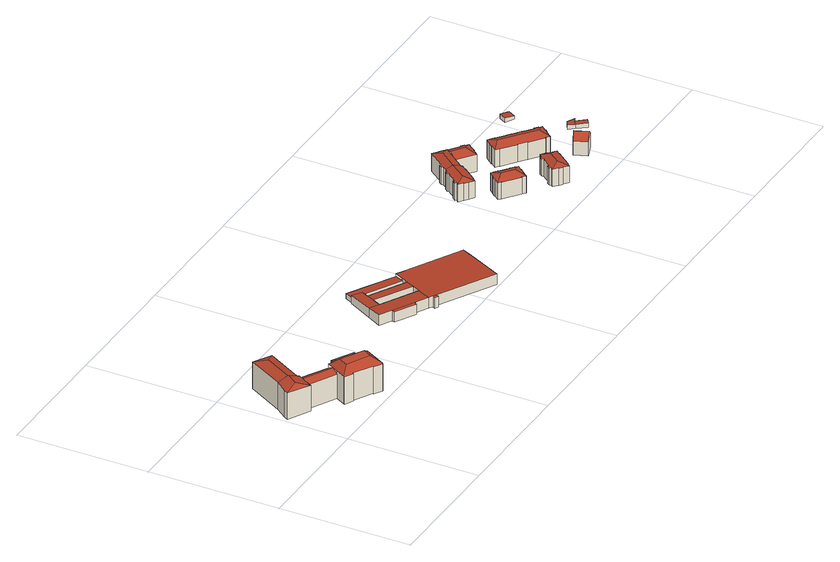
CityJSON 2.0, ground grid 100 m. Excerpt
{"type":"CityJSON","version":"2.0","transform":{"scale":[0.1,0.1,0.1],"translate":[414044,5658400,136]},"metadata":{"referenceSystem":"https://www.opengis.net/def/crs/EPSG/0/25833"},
"CityObjects":{
"building1":{"type":"Building","attributes":{"name":"Sächsisches Landesprüfungsamt für akademische Heilberufe","Gemeindeschluessel":14612000,"Geometrietyp2DReferenz":"3000","function":"31001_3010","roofType":"9999"},"children":["building1-1","building1-2","building1-3","building1-4","building1-5"]},
"building1-1":{"type":"BuildingPart","attributes":{"Dachtyp_tdc":"tdcHipAndGableRoof","Dachneigung":20.1,"QualitaetDacherkennung":34,"Geometrietyp2DReferenz":"3000","measuredHeight":23.97,"roofType":"5000"},"parents":["building1"],"geometry":[{"type":"MultiSurface","lod":"2","boundaries":[[[0,1,2,3,4]],[[1,5,6,2]],[[5,7,8,6]],[[7,9,10,11,8]],[[5,1,12]],[[1,0,13,14,15,16,17,18,12]],[[18,19,20,9,7,5,12]],[[21,22,23,3,2,6,8,11,24]]],"semantics":{"surfaces":[{"type":"WallSurface"},{"type":"RoofSurface"},{"type":"GroundSurface"}],"values":[0,0,0,0,1,1,1,2]}}]},
"building1-2":{"type":"BuildingPart","attributes":{"Dachtyp_tdc":"tdcCutTentRoof","Dachneigung":42.45,"QualitaetDacherkennung":51,"Geometrietyp2DReferenz":"3000","measuredHeight":27.04,"roofType":"9999"},"parents":["building1"],"geometry":[{"type":"MultiSurface","lod":"2","boundaries":[[[25,26,27,28]],[[25,29,30,26]],[[29,31,32,30]],[[31,33,34,32]],[[33,35,36,34]],[[35,37,38,36]],[[37,39,40,38]],[[39,41,42,40]],[[41,43,44,42]],[[43,45,46,44]],[[45,47,48,46]],[[47,49,50,51,48]],[[52,53,54,55,56,57]],[[33,31,29,58,59]],[[47,45,43,41,39,37,35,33,59,60]],[[61,49,47,60,62]],[[29,25,63,53,52,61,62,58]],[[62,60,59,58]],[[64,26,30,32,34,36,38,40,42,44,46,48,51,65,66,56,55]]],"semantics":{"surfaces":[{"type":"WallSurface"},{"type":"RoofSurface"},{"type":"GroundSurface"}],"values":[0,0,0,0,0,0,0,0,0,0,0,0,0,1,1,1,1,1,2]}}]},
"building1-3":{"type":"BuildingPart","attributes":{"Dachtyp_tdc":"tdcHipAndGableRoof","Dachneigung":20.25,"QualitaetDacherkennung":72,"Geometrietyp2DReferenz":"3000","measuredHeight":24.18,"roofType":"5000"},"parents":["building1"],"geometry":[{"type":"MultiSurface","lod":"2","boundaries":[[[10,67,68,11]],[[67,69,70,68]],[[69,71,72,70]],[[71,16,73,22,72]],[[69,67,74]],[[67,10,20,75,74]],[[75,17,16,71,69,74]],[[21,24,11,68,70,72,22]]],"semantics":{"surfaces":[{"type":"WallSurface"},{"type":"RoofSurface"},{"type":"GroundSurface"}],"values":[0,0,0,0,1,1,1,2]}}]},
"building1-4":{"type":"BuildingPart","attributes":{"Dachtyp_tdc":"tdcHipRoof","Dachneigung":16.28,"QualitaetDacherkennung":46,"Geometrietyp2DReferenz":"3000","measuredHeight":20.6,"roofType":"3200"},"parents":["building1"],"geometry":[{"type":"MultiSurface","lod":"2","boundaries":[[[76,27,26,77]],[[54,78,79,55]],[[78,76,77,79]],[[28,76,80]],[[78,81,82,83]],[[76,78,83,80]],[[82,28,80,83]],[[84,82,81,54]],[[54,81,78]],[[76,28,27]],[[77,26,64,55,79]]],"semantics":{"surfaces":[{"type":"WallSurface"},{"type":"RoofSurface"},{"type":"GroundSurface"}],"values":[0,0,0,1,1,1,1,0,0,0,2]}}]},
"building1-5":{"type":"BuildingPart","attributes":{"Dachtyp_tdc":"tdcGableRoof","Dachneigung":25.81,"QualitaetDacherkennung":64,"Geometrietyp2DReferenz":"3000","measuredHeight":21.51,"roofType":"3100"},"parents":["building1"],"geometry":[{"type":"MultiSurface","lod":"2","boundaries":[[[50,4,3,51]],[[73,57,56,22]],[[85,13,4,50,86]],[[86,87,57,73,88,15,85]],[[65,51,3,23,22,56,66]]],"semantics":{"surfaces":[{"type":"WallSurface"},{"type":"RoofSurface"},{"type":"GroundSurface"}],"values":[0,0,1,1,2]}}]},
"building2":{"type":"Building","attributes":{"name":"Landesrechenzentrum Steuern","Gemeindeschluessel":14612000,"Geometrietyp2DReferenz":"3000","function":"31001_3010","roofType":"9999"},"children":["building2-1","building2-2","building2-3","building2-4","building2-5","building2-6","building2-7","building2-8"]},
"building2-1":{"type":"BuildingPart","attributes":{"Dachtyp_tdc":"tdcPolyFlatRoof","Dachneigung":3.56,"QualitaetDacherkennung":84,"Geometrietyp2DReferenz":"3000","measuredHeight":7.68,"roofType":"2100"},"parents":["building2"],"geometry":[{"type":"MultiSurface","lod":"2","boundaries":[[[89,90,91,92]],[[93,94,95,96,97]],[[98,99,100,101]],[[99,98,94,93,89,92]],[[91,90,102,96,95,101,100]]],"semantics":{"surfaces":[{"type":"WallSurface"},{"type":"RoofSurface"},{"type":"GroundSurface"}],"values":[0,0,0,1,2]}}]},
"building2-2":{"type":"BuildingPart","attributes":{"Dachtyp_tdc":"tdcPolyFlatRoof","Dachneigung":3.19,"QualitaetDacherkennung":68,"Geometrietyp2DReferenz":"3000","measuredHeight":4.37,"roofType":"2100"},"parents":["building2"],"geometry":[{"type":"MultiSurface","lod":"2","boundaries":[[[103,104,105,102]],[[104,106,107,105]],[[108,97,96,109]],[[97,108,106,104,103]],[[102,105,107,109,96]]],"semantics":{"surfaces":[{"type":"WallSurface"},{"type":"RoofSurface"},{"type":"GroundSurface"}],"values":[0,0,0,1,2]}}]},
"building2-3":{"type":"BuildingPart","attributes":{"Dachtyp_tdc":"tdcPolyFlatRoof","Dachneigung":3.5,"QualitaetDacherkennung":70,"Geometrietyp2DReferenz":"3000","measuredHeight":8.42,"roofType":"2100"},"parents":["building2"],"geometry":[{"type":"MultiSurface","lod":"2","boundaries":[[[110,111,112,113,114]],[[115,116,117,118]],[[119,108,109,120,121]],[[122,123,124,125,107,106]],[[126,127,128,129,130]],[[127,131,132,128]],[[131,133,134,132]],[[133,135,136,137,134]],[[133,131,127,126,123,122,119,121,138,115,118,139,111,110,135]],[[137,113,112,117,116,120,109,107,125,129,128,132,134]]],"semantics":{"surfaces":[{"type":"WallSurface"},{"type":"RoofSurface"},{"type":"GroundSurface"}],"values":[0,0,0,0,0,0,0,0,1,2]}}]},
"building2-4":{"type":"BuildingPart","attributes":{"Dachtyp_tdc":"tdcPolyFlatRoof","Dachneigung":3.75,"QualitaetDacherkennung":84,"Geometrietyp2DReferenz":"3000","measuredHeight":7.24,"roofType":"2100"},"parents":["building2"],"geometry":[{"type":"MultiSurface","lod":"2","boundaries":[[[98,101,116,115]],[[94,121,120,95]],[[94,98,115,138,121]],[[120,116,101,95]]],"semantics":{"surfaces":[{"type":"WallSurface"},{"type":"RoofSurface"},{"type":"GroundSurface"}],"values":[0,0,1,2]}}]},
"building2-5":{"type":"BuildingPart","attributes":{"Dachtyp_tdc":"tdcPolyFlatRoof","Dachneigung":0,"QualitaetDacherkennung":56,"Geometrietyp2DReferenz":"3000","measuredHeight":8.29,"roofType":"1000"},"parents":["building2"],"geometry":[{"type":"MultiSurface","lod":"2","boundaries":[[[140,141,142,143]],[[141,144,145,142]],[[146,140,143,147]],[[146,144,141,140]],[[143,142,145,147]]],"semantics":{"surfaces":[{"type":"WallSurface"},{"type":"RoofSurface"},{"type":"GroundSurface"}],"values":[0,0,0,1,2]}}]},
"building2-6":{"type":"BuildingPart","attributes":{"Dachtyp_tdc":"tdcPolyFlatRoof","Dachneigung":0,"QualitaetDacherkennung":57,"Geometrietyp2DReferenz":"3000","measuredHeight":8.32,"roofType":"1000"},"parents":["building2"],"geometry":[{"type":"MultiSurface","lod":"2","boundaries":[[[136,148,149,137]],[[148,150,151,149]],[[150,114,113,151]],[[114,150,148,136]],[[137,149,151,113]]],"semantics":{"surfaces":[{"type":"WallSurface"},{"type":"RoofSurface"},{"type":"GroundSurface"}],"values":[0,0,0,1,2]}}]},
"building2-7":{"type":"BuildingPart","attributes":{"Dachtyp_tdc":"tdcPolyFlatRoof","Dachneigung":5.13,"QualitaetDacherkennung":69,"Geometrietyp2DReferenz":"3000","measuredHeight":3.95,"roofType":"2100"},"parents":["building2"],"geometry":[{"type":"MultiSurface","lod":"2","boundaries":[[[124,152,153,125]],[[152,154,155,153]],[[154,130,129,155]],[[130,154,152,124]],[[125,153,155,129]]],"semantics":{"surfaces":[{"type":"WallSurface"},{"type":"RoofSurface"},{"type":"GroundSurface"}],"values":[0,0,0,1,2]}}]},
"building2-8":{"type":"BuildingPart","attributes":{"Dachtyp_tdc":"tdcPolyFlatRoof","Dachneigung":3.91,"QualitaetDacherkennung":90,"Geometrietyp2DReferenz":"3000","measuredHeight":8.46,"roofType":"2100"},"parents":["building2"],"geometry":[{"type":"MultiSurface","lod":"2","boundaries":[[[156,92,91,157]],[[99,118,117,100]],[[158,146,147,112,111]],[[159,156,157,145,144]],[[159,158,111,139,118,99,92,156]],[[157,91,100,117,112,147,145]]],"semantics":{"surfaces":[{"type":"WallSurface"},{"type":"RoofSurface"},{"type":"GroundSurface"}],"values":[0,0,0,0,1,2]}}]},
"building3":{"type":"Building","attributes":{"Dachtyp_tdc":"tdcHipRoof","Gemeindeschluessel":14612000,"Dachneigung":21.81,"QualitaetDacherkennung":55,"Geometrietyp2DReferenz":"3000","measuredHeight":16.07,"function":"31001_9998","roofType":"3200"},"geometry":[{"type":"Solid","lod":"2","boundaries":[[[[160,161,162,163]],[[161,164,165,162]],[[164,166,167,165]],[[166,168,169,167]],[[168,170,171,169]],[[170,172,173,171]],[[172,174,175,173]],[[174,176,177,175]],[[176,178,179,177]],[[178,180,181,179]],[[180,182,183,181]],[[182,184,185,183]],[[184,186,187,185]],[[186,188,189,187]],[[188,190,191,189]],[[190,192,193,191]],[[192,194,195,193]],[[194,196,197,195]],[[196,198,199,197]],[[198,200,201,199]],[[200,202,203,201]],[[202,204,205,203]],[[204,206,207,205]],[[206,160,163,207]],[[202,200,198,196,194,192,208]],[[174,172,170,168,166,164,209]],[[192,190,188,186,184,182,180,178,176,174,209,208]],[[164,161,160,206,204,202,208,209]],[[163,162,165,167,169,171,173,175,177,179,181,183,185,187,189,191,193,195,197,199,201,203,205,207]]]],"semantics":{"surfaces":[{"type":"WallSurface"},{"type":"RoofSurface"},{"type":"GroundSurface"}],"values":[[0,0,0,0,0,0,0,0,0,0,0,0,0,0,0,0,0,0,0,0,0,0,0,0,1,1,1,1,2]]}}]},
"building4":{"type":"Building","attributes":{"Gemeindeschluessel":14612000,"Geometrietyp2DReferenz":"3000","function":"31001_9998","roofType":"9999"},"children":["building4-1","building4-2","building4-3"]},
"building4-1":{"type":"BuildingPart","attributes":{"Dachtyp_tdc":"tdcHipAndGableRoof","Dachneigung":21.98,"QualitaetDacherkennung":56,"Geometrietyp2DReferenz":"3000","measuredHeight":16.23,"roofType":"5000"},"parents":["building4"],"geometry":[{"type":"MultiSurface","lod":"2","boundaries":[[[210,211,212,213]],[[211,214,215,212]],[[214,216,217,215]],[[216,218,219,217]],[[218,220,221,219]],[[220,222,223,221]],[[222,224,225,223]],[[224,226,227,225]],[[226,228,229,227]],[[228,230,231,229]],[[230,232,233,231]],[[230,228,226,224,222,220,234]],[[220,218,216,214,211,210,235,236,234]],[[236,237,232,230,234]],[[213,212,215,217,219,221,223,225,227,229,231,233,238]]],"semantics":{"surfaces":[{"type":"WallSurface"},{"type":"RoofSurface"},{"type":"GroundSurface"}],"values":[0,0,0,0,0,0,0,0,0,0,0,1,1,1,2]}}]},
"building4-2":{"type":"BuildingPart","attributes":{"Dachtyp_tdc":"tdcHipAndGableRoof","Dachneigung":21.57,"QualitaetDacherkennung":72,"Geometrietyp2DReferenz":"3000","measuredHeight":16.25,"roofType":"5000"},"parents":["building4"],"geometry":[{"type":"MultiSurface","lod":"2","boundaries":[[[239,240,241,242]],[[240,243,244,241]],[[243,245,246,244]],[[245,247,248,246]],[[247,249,250,248]],[[249,251,252,250]],[[251,253,254,252]],[[253,255,256,254]],[[255,257,258,256]],[[257,259,260,258]],[[259,261,210,213,260]],[[262,263,264,265,233,232]],[[259,257,255,253,251,249,266]],[[249,247,245,243,240,239,267,266]],[[267,263,262,237,268,235,261,259,266]],[[265,269,242,241,244,246,248,250,252,254,256,258,260,213,238,233]]],"semantics":{"surfaces":[{"type":"WallSurface"},{"type":"RoofSurface"},{"type":"GroundSurface"}],"values":[0,0,0,0,0,0,0,0,0,0,0,0,1,1,1,2]}}]},
"building4-3":{"type":"BuildingPart","attributes":{"Dachtyp_tdc":"tdcHipAndGableRoof","Dachneigung":21.86,"QualitaetDacherkennung":62,"Geometrietyp2DReferenz":"3000","measuredHeight":16.24,"roofType":"5000"},"parents":["building4"],"geometry":[{"type":"MultiSurface","lod":"2","boundaries":[[[270,271,272,273]],[[271,274,275,272]],[[274,276,277,275]],[[276,278,279,277]],[[278,280,281,279]],[[280,239,242,281]],[[264,282,283,265]],[[282,284,285,283]],[[284,286,287,285]],[[286,288,289,287]],[[288,290,291,289]],[[290,292,293,291]],[[292,294,295,293]],[[294,296,297,295]],[[296,298,299,297]],[[298,300,301,299]],[[300,302,303,301]],[[302,304,305,303]],[[304,306,307,305]],[[306,270,273,307]],[[302,300,298,296,294,292,308]],[[292,290,288,286,284,282,264,267,308]],[[267,239,280,278,276,274,271,270,306,304,302,308]],[[273,272,275,277,279,281,242,269,265,283,285,287,289,291,293,295,297,299,301,303,305,307]]],"semantics":{"surfaces":[{"type":"WallSurface"},{"type":"RoofSurface"},{"type":"GroundSurface"}],"values":[0,0,0,0,0,0,0,0,0,0,0,0,0,0,0,0,0,0,0,0,1,1,1,2]}}]},
"building5":{"type":"Building","attributes":{"Dachtyp_tdc":"tdcHipRoof","Gemeindeschluessel":14612000,"Dachneigung":21.74,"QualitaetDacherkennung":54,"Geometrietyp2DReferenz":"3000","measuredHeight":16.13,"function":"31001_9998","roofType":"3200"},"geometry":[{"type":"Solid","lod":"2","boundaries":[[[[309,310,311,312]],[[310,313,314,311]],[[313,315,316,314]],[[315,317,318,316]],[[317,319,320,318]],[[319,321,322,320]],[[321,323,324,322]],[[323,325,326,324]],[[325,327,328,326]],[[327,329,330,328]],[[329,331,332,330]],[[331,333,334,332]],[[333,335,336,334]],[[335,337,338,336]],[[337,339,340,338]],[[339,341,342,340]],[[341,343,344,342]],[[343,345,346,344]],[[345,347,348,346]],[[347,349,350,348]],[[349,351,352,350]],[[351,353,354,352]],[[353,355,356,354]],[[355,309,312,356]],[[351,349,347,345,343,341,357]],[[331,329,327,325,323,321,358]],[[341,339,337,335,333,331,358,357]],[[321,319,317,315,313,310,309,355,353,351,357,358]],[[312,311,314,316,318,320,322,324,326,328,330,332,334,336,338,340,342,344,346,348,350,352,354,356]]]],"semantics":{"surfaces":[{"type":"WallSurface"},{"type":"RoofSurface"},{"type":"GroundSurface"}],"values":[[0,0,0,0,0,0,0,0,0,0,0,0,0,0,0,0,0,0,0,0,0,0,0,0,1,1,1,1,2]]}}]},
"building6":{"type":"Building","attributes":{"Dachtyp_tdc":"tdcHipRoof","Gemeindeschluessel":14612000,"Dachneigung":21.76,"QualitaetDacherkennung":62,"Geometrietyp2DReferenz":"3000","measuredHeight":16.54,"function":"31001_9998","roofType":"3200"},"geometry":[{"type":"Solid","lod":"2","boundaries":[[[[359,360,361,362]],[[360,363,364,361]],[[363,365,366,364]],[[365,367,368,366]],[[367,369,370,368]],[[369,371,372,370]],[[371,373,374,372]],[[373,375,376,374]],[[375,377,378,376]],[[377,379,380,378]],[[379,381,382,380]],[[381,383,384,382]],[[383,385,386,384]],[[385,387,388,386]],[[387,389,390,388]],[[389,391,392,390]],[[391,393,394,392]],[[393,395,396,394]],[[395,397,398,396]],[[397,399,400,398]],[[399,401,402,400]],[[401,403,404,402]],[[403,405,406,404]],[[405,407,408,406]],[[407,409,410,408]],[[409,411,412,410]],[[411,413,414,412]],[[413,415,416,414]],[[415,417,418,416]],[[417,419,420,418]],[[419,421,422,420]],[[421,423,424,422]],[[423,425,426,424]],[[425,427,428,426]],[[427,429,430,428]],[[429,359,362,430]],[[425,423,421,419,417,415,431]],[[381,379,377,375,373,371,432]],[[415,413,411,409,407,405,403,401,399,397,395,393,391,389,387,385,383,381,432,431]],[[371,369,367,365,363,360,359,429,427,425,431,432]],[[362,361,364,366,368,370,372,374,376,378,380,382,384,386,388,390,392,394,396,398,400,402,404,406,408,410,412,414,416,418,420,422,424,426,428,430]]]],"semantics":{"surfaces":[{"type":"WallSurface"},{"type":"RoofSurface"},{"type":"GroundSurface"}],"values":[[0,0,0,0,0,0,0,0,0,0,0,0,0,0,0,0,0,0,0,0,0,0,0,0,0,0,0,0,0,0,0,0,0,0,0,0,1,1,1,1,2]]}}]},
"building7":{"type":"Building","attributes":{"Dachtyp_tdc":"tdcGableRoof","Gemeindeschluessel":14612000,"Dachneigung":40.37,"QualitaetDacherkennung":68,"Geometrietyp2DReferenz":"3000","measuredHeight":15.82,"function":"31001_9998","roofType":"3100"},"geometry":[{"type":"Solid","lod":"2","boundaries":[[[[433,434,435,436]],[[434,437,438,435]],[[437,439,440,438]],[[439,433,436,440]],[[437,434,441]],[[433,439,442]],[[434,433,442,441]],[[439,437,441,442]],[[436,435,438,440]]]],"semantics":{"surfaces":[{"type":"WallSurface"},{"type":"RoofSurface"},{"type":"GroundSurface"}],"values":[[0,0,0,0,0,0,1,1,2]]}}]},
"building8":{"type":"Building","attributes":{"Dachtyp_tdc":"tdcPolyFlatRoof","Gemeindeschluessel":14612000,"Dachneigung":7.6,"QualitaetDacherkennung":82,"Geometrietyp2DReferenz":"3000","measuredHeight":3.61,"function":"31001_9998","roofType":"2100"},"geometry":[{"type":"Solid","lod":"2","boundaries":[[[[443,444,445,446]],[[444,447,448,445]],[[447,449,450,448]],[[449,443,446,450]],[[449,447,444,443]],[[446,445,448,450]]]],"semantics":{"surfaces":[{"type":"WallSurface"},{"type":"RoofSurface"},{"type":"GroundSurface"}],"values":[[0,0,0,0,1,2]]}}]},
"building9":{"type":"Building","attributes":{"Dachtyp_tdc":"tdcPolyFlatRoof","Gemeindeschluessel":14612000,"Dachneigung":2.73,"QualitaetDacherkennung":79,"Geometrietyp2DReferenz":"3000","measuredHeight":3.45,"function":"31001_2000","roofType":"2100"},"geometry":[{"type":"Solid","lod":"2","boundaries":[[[[451,452,453,454]],[[452,455,456,453]],[[455,457,458,456]],[[457,459,460,458]],[[459,451,454,460]],[[459,457,455,452,451]],[[454,453,456,458,460]]]],"semantics":{"surfaces":[{"type":"WallSurface"},{"type":"RoofSurface"},{"type":"GroundSurface"}],"values":[[0,0,0,0,0,1,2]]}}]},
"building10":{"type":"Building","attributes":{"Dachtyp_tdc":"tdcPolyFlatRoof","Gemeindeschluessel":14612000,"Dachneigung":3.71,"QualitaetDacherkennung":80,"Geometrietyp2DReferenz":"3000","measuredHeight":3.54,"function":"31001_2000","roofType":"2100"},"geometry":[{"type":"Solid","lod":"2","boundaries":[[[[461,459,460,454]],[[459,462,463,460]],[[462,464,465,463]],[[464,466,467,465]],[[466,461,454,467]],[[466,464,462,459,461]],[[454,460,463,465,467]]]],"semantics":{"surfaces":[{"type":"WallSurface"},{"type":"RoofSurface"},{"type":"GroundSurface"}],"values":[[0,0,0,0,0,1,2]]}}]}
},
"vertices":[
[191,407,230],[173,375,230],[173,375,25],[191,407,25],[191,407,215],[9,466,237],[9,466,25],[28,499,236],[28,499,25],[90,583,239],[90,583,238],[90,583,25],[112,459,265],[207,436,231],[217,454,231],[226,470,232],[242,499,232],[185,530,256],[163,542,265],[159,545,263],[102,576,243],[163,542,25],[242,499,25],[217,454,25],[159,545,25],
[666,262,244],[666,262,25],[666,262,216],[666,262,229],[721,232,244],[721,232,25],[670,141,244],[670,141,25],[631,70,244],[631,70,25],[628,65,239],[628,65,25],[563,102,240],[563,102,25],[565,106,244],[565,106,25],[423,185,245],[423,185,25],[420,180,240],[420,180,25],[356,216,241],[356,216,25],[358,220,246],[358,220,25],[398,293,246],[398,293,215],[398,293,25],[449,384,245],[503,354,244],[503,354,216],[503,354,25],[449,384,25],[449,384,215],[644,214,296],[607,147,296],[432,240,294],[449,383,246],[473,313,294],[502,354,245],[502,354,25],[424,339,25],[449,383,25],
[243,857,238],[243,857,25],[379,781,238],[379,781,25],[227,508,238],[227,508,25],[242,499,215],[273,749,267],[159,545,267],
[699,321,216],[699,321,25],[535,412,216],[535,412,25],[627,302,231],[503,354,228],[502,354,229],[554,342,231],[502,354,216],
[217,454,240],[424,339,240],[449,383,216],[242,499,216],
[1505,763,94],[1505,763,31],[1401,575,31],[1401,575,107],[1572,716,94],[1543,663,98],[1543,663,31],[1572,716,31],[1572,716,74],[1507,598,103],[1472,535,107],[1472,535,31],[1507,598,31],[1506,763,31],
[1506,763,74],[1540,825,70],[1540,825,31],[1892,630,70],[1892,630,31],[1853,560,74],[1853,560,31],
[1721,257,115],[1694,273,115],[1694,273,31],[1721,257,31],[1721,257,114],[1788,442,103],[1788,442,31],[1753,379,31],[1753,379,107],[1853,560,95],[1824,508,31],[1824,508,98],[1892,630,90],[1961,591,90],[1961,591,70],[1961,591,31],[2371,364,90],[2337,302,94],[2337,302,31],[2371,364,31],[2371,364,70],[2338,301,94],[2338,301,31],[2174,6,115],[2174,6,31],[1748,242,115],[1748,242,114],[1748,242,31],[1793,452,102],[1725,330,111],
[1581,310,113],[1426,396,113],[1426,396,31],[1581,310,31],[1433,417,113],[1433,417,31],[1594,328,113],[1594,328,31],
[1736,221,114],[1736,221,31],[1709,236,114],[1709,236,31],
[1970,607,68],[1970,607,31],[2380,380,68],[2380,380,31],
[1341,468,115],[1341,468,31],[1594,328,115],[1433,417,115],
[3136,476,171],[3137,479,172],[3137,479,38],[3136,476,38],[3119,493,172],[3119,493,38],[3150,533,174],[3150,533,38],[3148,535,173],[3148,535,38],[3168,561,174],[3168,561,38],[3170,558,176],[3170,558,38],[3197,593,178],[3197,593,38],[3218,577,178],[3218,577,38],[3224,586,174],[3224,586,38],[3248,567,174],[3248,567,38],[3242,559,178],[3242,559,38],[3317,501,177],[3317,501,38],[3323,509,174],[3323,509,38],[3347,490,174],[3347,490,38],[3340,482,177],[3340,482,38],[3362,465,177],[3362,465,38],[3335,431,176],[3335,431,38],[3338,429,174],[3338,429,38],[3317,403,172],[3317,403,38],[3314,405,174],[3314,405,38],[3283,365,172],[3283,365,38],[3256,386,172],[3256,386,38],[3254,384,171],[3254,384,38],[3285,449,199],[3200,515,199],
[3321,989,178],[3404,926,178],[3404,926,38],[3321,989,38],[3410,934,173],[3410,934,38],[3434,916,173],[3434,916,38],[3428,907,178],[3428,907,38],[3451,890,177],[3451,890,38],[3424,855,175],[3424,855,38],[3427,853,174],[3427,853,38],[3407,827,172],[3407,827,38],[3404,829,174],[3404,829,38],[3371,787,171],[3371,787,38],[3242,887,171],[3242,887,38],[3372,875,200],[3320,987,179],[3285,943,200],[3252,901,179],[3285,943,38],
[3095,884,177],[3118,914,177],[3118,914,38],[3095,884,38],[3110,920,173],[3110,920,38],[3128,944,173],[3128,944,38],[3137,938,177],[3137,938,38],[3231,1060,177],[3231,1060,38],[3279,1023,178],[3279,1023,38],[3285,1031,174],[3285,1031,38],[3309,1013,174],[3309,1013,38],[3302,1004,178],[3302,1004,38],[3321,990,179],[3321,990,38],[3321,989,179],[3242,887,179],[3185,814,179],[3185,814,178],[3185,814,38],[3242,978,200],[3141,848,200],[3285,943,179],[3141,848,38],
[2994,772,173],[3003,765,177],[3003,765,38],[2994,772,38],[3060,840,177],[3060,840,38],[3052,846,173],[3052,846,38],[3071,870,173],[3071,870,38],[3079,864,177],[3079,864,38],[3196,806,173],[3196,806,38],[3171,774,173],[3171,774,38],[3173,772,171],[3173,772,38],[3092,667,171],[3092,667,38],[3090,669,173],[3090,669,38],[3068,642,173],[3068,642,38],[3028,673,174],[3028,673,38],[3026,670,173],[3026,670,38],[3000,690,174],[3000,690,38],[3002,693,176],[3002,693,38],[2967,720,177],[2967,720,38],[2984,741,177],[2984,741,38],[2976,748,173],[2976,748,38],[3046,724,200],
[3461,295,172],[3469,288,177],[3469,288,38],[3461,295,38],[3527,363,177],[3527,363,38],[3519,370,173],[3519,370,38],[3537,394,173],[3537,394,38],[3546,387,177],[3546,387,38],[3562,408,177],[3562,408,38],[3597,381,175],[3597,381,38],[3599,384,174],[3599,384,38],[3625,364,172],[3625,364,38],[3622,361,174],[3622,361,38],[3662,330,172],[3662,330,38],[3641,302,172],[3641,302,38],[3643,301,171],[3643,301,38],[3559,192,171],[3559,192,38],[3557,193,172],[3557,193,38],[3535,166,172],[3535,166,38],[3495,197,174],[3495,197,38],[3493,194,172],[3493,194,38],[3467,214,173],[3467,214,38],[3469,217,175],[3469,217,38],[3435,244,177],[3435,244,38],[3450,264,177],[3450,264,38],[3442,271,173],[3442,271,38],[3513,249,200],[3576,331,200],
[3669,555,171],[3671,558,172],[3671,558,33],[3669,555,33],[3611,604,172],[3611,604,33],[3609,602,171],[3609,602,33],[3504,683,171],[3504,683,33],[3506,686,172],[3506,686,33],[3478,707,172],[3478,707,33],[3509,747,174],[3509,747,33],[3506,749,173],[3506,749,33],[3526,775,174],[3526,775,33],[3529,773,176],[3529,773,33],[3556,808,178],[3556,808,33],[3577,791,178],[3577,791,33],[3584,800,174],[3584,800,33],[3608,781,174],[3608,781,33],[3601,772,178],[3601,772,33],[3676,715,178],[3676,715,33],[3682,723,174],[3682,723,33],[3706,704,174],[3706,704,33],[3700,696,178],[3700,696,33],[3737,667,178],[3737,667,33],[3744,676,174],[3744,676,33],[3768,657,174],[3768,657,33],[3761,649,178],[3761,649,33],[3836,590,178],[3836,590,33],[3843,599,174],[3843,599,33],[3867,580,174],[3867,580,33],[3860,572,178],[3860,572,33],[3881,556,178],[3881,556,33],[3854,521,176],[3854,521,33],[3857,518,174],[3857,518,33],[3837,493,172],[3837,493,33],[3834,495,174],[3834,495,33],[3803,455,172],[3803,455,33],[3776,477,172],[3776,477,33],[3774,474,171],[3774,474,33],[3804,538,199],[3559,729,199],
[3938,233,119],[3897,331,119],[3897,331,8],[3938,233,8],[3999,375,119],[3999,375,8],[4042,274,119],[4042,274,8],[3948,353,167],[3991,254,167],
[4098,882,48],[4030,918,58],[4030,918,22],[4098,882,22],[4060,975,58],[4060,975,22],[4128,939,48],[4128,939,22],
[4198,470,44],[4165,512,44],[4165,512,10],[4198,470,10],[4207,540,42],[4207,540,10],[4269,511,40],[4269,511,10],[4238,500,42],[4238,500,10],
[4198,470,45],[4293,431,42],[4293,431,10],[4294,429,42],[4294,429,10],[4254,399,45],[4254,399,10]
]}
